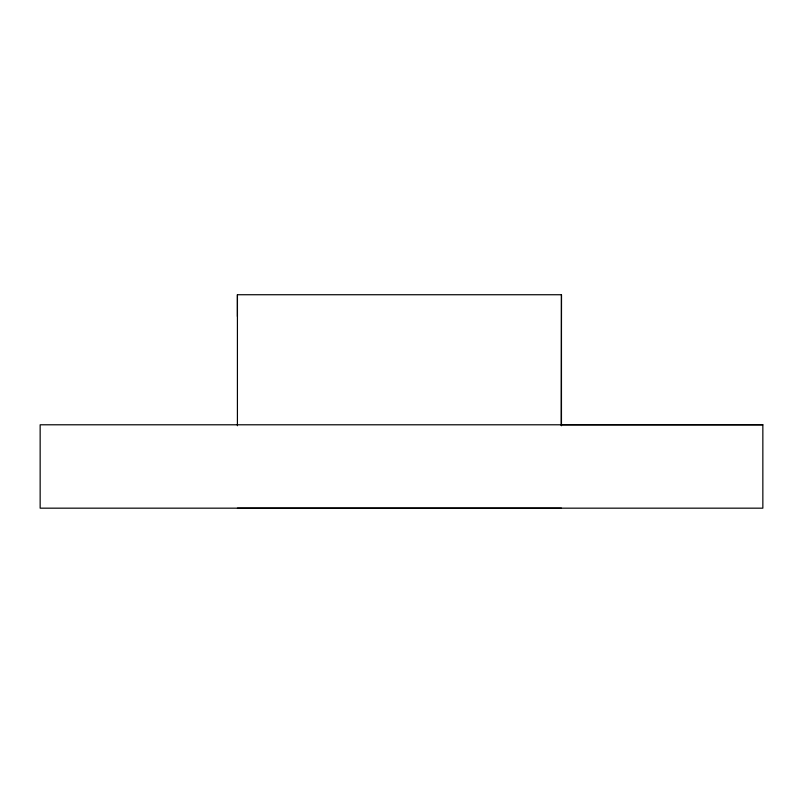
<?xml version="1.0" encoding="UTF-8"?>
<svg xmlns="http://www.w3.org/2000/svg" width="803" height="803" viewBox="0 0 803 803"><rect width="100%" height="100%" fill="white"/><g stroke="black" fill="none" stroke-linecap="round" stroke-linejoin="round"><path stroke-width="1.2" d="M237.417 316.482L237.417 294.731L561.458 294.741L561.458 425.751M762.85 424.787L40.15 424.787L40.15 508.169L762.85 508.169L762.85 424.787L561.458 424.797M237.417 508.169L561.458 508.169M561.458 294.741L561.237 425.5M237.417 294.731L237.417 425.731"/></g></svg>
